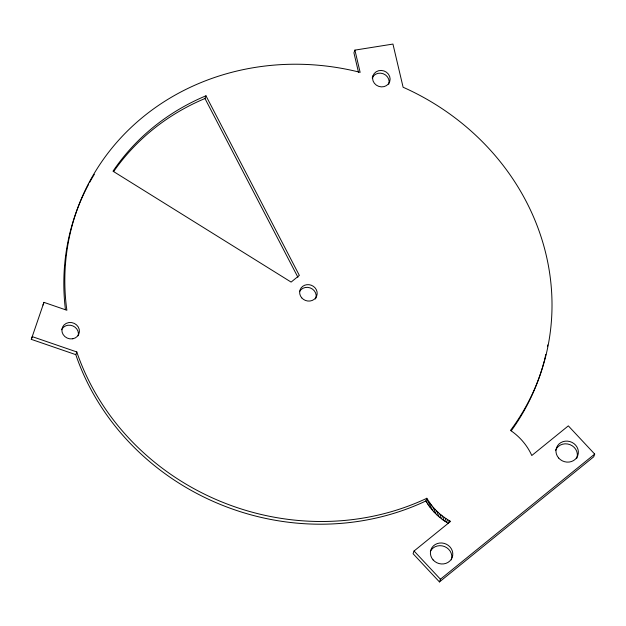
<?xml version="1.0" encoding="UTF-8"?>
<svg xmlns="http://www.w3.org/2000/svg" width="626" height="626" viewBox="0 0 626 626"><rect width="100%" height="100%" fill="white"/><g stroke="black" fill="none" stroke-linecap="round" stroke-linejoin="round"><path stroke-width="0.94" d="M31.3 339.347L43.953 302.366L66.888 310.253L66.419 306.92A245.807 226.268 20 0 1 356.656 71.481L360.138 72.373L354.911 50.119L392.948 44.07L403.113 87.264L405.249 88.196A245.807 226.268 20 0 1 511.732 428.771L510.495 430.398C519.705 436.612 527.264 445.344 531.779 455.517L568.33 425.868L594.7 454.085L593.714 456.792L439.452 581.93L413.082 553.713L414.06 551.005L450.61 521.356C440.798 516.004 432.394 507.983 426.838 498.265L424.937 499.18A245.807 226.268 20 0 1 77.507 354.058L76.81 351.953L32.286 336.639L31.3 339.347L75.824 354.66L76.521 356.765A245.807 226.268 20 0 0 423.951 501.888L425.852 500.972L426.838 498.265M42.967 305.073L43.953 302.366M75.824 354.66L76.81 351.953M113.603 171.602A231.057 212.691 20 0 1 204.984 98.509L205.97 95.801L299.345 275.409L291.113 282.091L113.009 171.203A231.057 212.691 20 0 1 205.97 95.801M354.911 50.119L353.925 52.827L358.502 72.295M449.288 520.621L448.302 523.328C439.538 518.258 431.979 511.051 426.689 502.396L427.675 499.689M427.761 504.079L428.747 501.371M428.888 505.73L429.874 503.022M430.078 507.342L431.064 504.634M431.322 508.922L432.308 506.215M432.621 510.464L433.607 507.756M433.974 511.958L434.96 509.251M435.383 513.414L436.369 510.706M436.838 514.822L437.824 512.115M438.349 516.192L439.327 513.484M439.898 517.506L440.884 514.799M441.494 518.774L442.48 516.067M443.138 519.995L444.124 517.287M444.82 521.161L445.806 518.453M446.549 522.272L447.527 519.564M439.452 581.93L440.43 579.222L594.7 454.085M414.06 551.005L440.43 579.222M425.852 500.972L426.689 502.396M204.984 98.509L297.906 277.255M542.257 368.018A245.807 226.268 20 0 1 511.262 430.766M65.433 309.627A245.807 226.268 20 0 1 88.649 184.232M89.487 182.682A245.807 226.268 20 0 1 94.33 174.31M547.742 344.949A245.807 226.268 20 0 1 547.429 346.679M545.825 354.426A245.807 226.268 20 0 1 544.377 360.404M544.158 361.249A245.807 226.268 20 0 1 542.507 367.172M315.794 298.445A8.85 8.146 20 0 1 315.59 298.978M299.51 291.638A8.85 8.146 20 0 1 310.199 287.905A8.85 8.146 20 0 1 316.028 297.624M372.204 77.96A8.85 8.146 20 0 1 383.284 73.766A8.85 8.146 20 0 1 388.738 84.252M61.63 329.738A8.85 8.146 20 0 1 67.764 325.285L68.062 325.246A8.85 8.146 20 0 1 78.203 335.739M555.614 450.305A11.307 10.407 20 0 1 570.09 444.679A11.307 10.407 20 0 1 576.609 458.678M430.328 551.49A11.307 10.407 20 0 1 444.523 546.537A11.307 10.407 20 0 1 451.307 559.863M372.986 75.785L372.9 76.059A8.85 8.146 20 0 0 378.73 86.372A8.85 8.146 20 0 0 389.622 81.81L389.724 81.544A8.85 8.146 20 0 0 383.981 70.949A8.85 8.146 20 0 0 372.986 75.785M72.866 338.76L72.569 338.815A8.85 8.146 20 0 1 62.099 332.062A8.85 8.146 20 0 1 68.75 322.578L69.048 322.539A8.85 8.146 20 0 1 79.22 329.331A8.85 8.146 20 0 1 72.866 338.76M558.65 458.021A11.307 10.407 20 0 0 577.735 455.634A11.307 10.407 20 0 0 565.106 441.189A11.307 10.407 20 0 0 558.65 458.021M433.09 559.879A11.307 10.407 20 0 0 452.168 557.492A11.307 10.407 20 0 0 439.546 543.047A11.307 10.407 20 0 0 433.09 559.879M301.755 297.874A8.85 8.146 20 0 0 316.686 296.004A8.85 8.146 20 0 0 306.803 284.697A8.85 8.146 20 0 0 301.755 297.874"/></g></svg>
